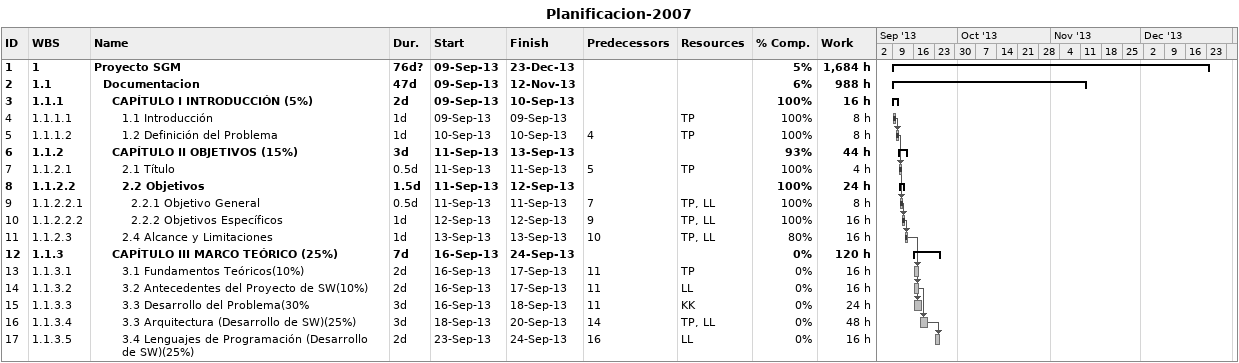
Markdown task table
Planificacion-2007

| ID | WBS | Task | Duration | Start | Finish | Predecessors | Resources | % complete | Work (h) |
|---|---|---|---|---|---|---|---|---|---|
| 1 | 1 | **Proyecto SGM** | 76d? | 2013-09-09 | 2013-12-23 |  |  | 5 | 1684 |
| 2 | 1.1 | **Documentacion** | 47d | 2013-09-09 | 2013-11-12 |  |  | 6 | 988 |
| 3 | 1.1.1 | **CAPÍTULO I INTRODUCCIÓN (5%)** | 2d | 2013-09-09 | 2013-09-10 |  |  | 100 | 16 |
| 4 | 1.1.1.1 | 1.1 Introducción | 1d | 2013-09-09 | 2013-09-09 |  | TP | 100 | 8 |
| 5 | 1.1.1.2 | 1.2 Definición del Problema | 1d | 2013-09-10 | 2013-09-10 | 4 | TP | 100 | 8 |
| 6 | 1.1.2 | **CAPÍTULO II OBJETIVOS (15%)** | 3d | 2013-09-11 | 2013-09-13 |  |  | 93 | 44 |
| 7 | 1.1.2.1 | 2.1 Título | 0.5d | 2013-09-11 | 2013-09-11 | 5 | TP | 100 | 4 |
| 8 | 1.1.2.2 | **2.2 Objetivos** | 1.5d | 2013-09-11 | 2013-09-12 |  |  | 100 | 24 |
| 9 | 1.1.2.2.1 | 2.2.1 Objetivo General | 0.5d | 2013-09-11 | 2013-09-11 | 7 | TP, LL | 100 | 8 |
| 10 | 1.1.2.2.2 | 2.2.2 Objetivos Específicos | 1d | 2013-09-12 | 2013-09-12 | 9 | TP, LL | 100 | 16 |
| 11 | 1.1.2.3 | 2.4 Alcance y Limitaciones | 1d | 2013-09-13 | 2013-09-13 | 10 | TP, LL | 80 | 16 |
| 12 | 1.1.3 | **CAPÍTULO III MARCO TEÓRICO (25%)** | 7d | 2013-09-16 | 2013-09-24 |  |  | 0 | 120 |
| 13 | 1.1.3.1 | 3.1 Fundamentos Teóricos(10%) | 2d | 2013-09-16 | 2013-09-17 | 11 | TP | 0 | 16 |
| 14 | 1.1.3.2 | 3.2 Antecedentes del Proyecto de SW(10%) | 2d | 2013-09-16 | 2013-09-17 | 11 | LL | 0 | 16 |
| 15 | 1.1.3.3 | 3.3 Desarrollo del Problema(30% | 3d | 2013-09-16 | 2013-09-18 | 11 | KK | 0 | 24 |
| 16 | 1.1.3.4 | 3.3 Arquitectura (Desarrollo de SW)(25%) | 3d | 2013-09-18 | 2013-09-20 | 14 | TP, LL | 0 | 48 |
| 17 | 1.1.3.5 | 3.4 Lenguajes de Programación (Desarrollo de SW)(25%) | 2d | 2013-09-23 | 2013-09-24 | 16 | LL | 0 | 16 |
